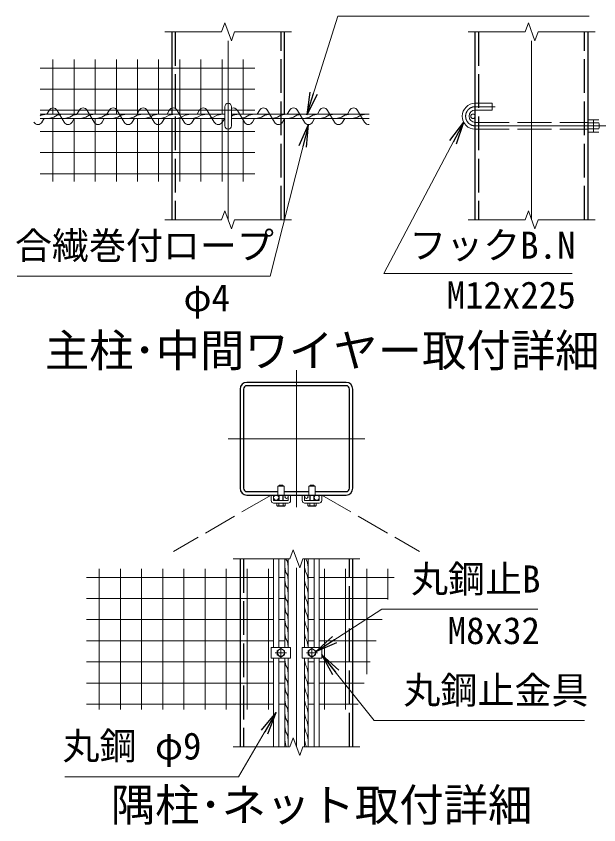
# Model space of a CAD drawing. Units: millimetres, scale not verified. Extents: x -16799 to 16801, y -11879 to 11881.
# Drawn here: x 10317 to 14450, y 1032 to 6772 of the extents above; entities that cross this region are included whole.
import ezdxf
from ezdxf.enums import TextEntityAlignment as Align

# ---------------------------------------------------------------- set-up
doc = ezdxf.new("R2010")
doc.units = ezdxf.units.MM
doc.header["$LTSCALE"] = 40
doc.linetypes.add('DASHED', pattern=[7.5, 6, -1.5])
doc.linetypes.add('USER1', pattern=[50.8, 31.75, -6.35, 6.35, -6.35])
for name, color, linetype, lineweight in [('0-0_D-TTL-TXT', 7, 'Continuous', 13), ('0-1_D-STR1', 1, 'Continuous', 25), ('0-2_D-BMK', 2, 'USER1', 13), ('0-3_D-STR3', 3, 'Continuous', 13), ('0-4_D-STR2', 7, 'Continuous', 13), ('0-5_D-STR-DIM', 7, 'Continuous', 13), ('0-6_D-STR-TXT', 7, 'Continuous', 13), ('0-8_0', 7, 'Continuous', 25)]:
    doc.layers.add(name, color=color, linetype=linetype, lineweight=lineweight)
doc.styles.add('ＭＳ ゴシック', font='')
doc.styles.get('ＭＳ ゴシック').set_extended_font_data('MS Gothic')

# ---------------------------------------------------------------- blocks, each defined once
blk = doc.blocks.new('_Open')
at = {"layer": '0-8_0'}
blk.add_line((-40, 6.67), (0, 0), dxfattribs=at)
blk.add_lwpolyline([(-40, -6.67), (0, 0), (-40, 0)], dxfattribs=at)

msp = doc.modelspace()

# ---------------------------------------------------------------- linework, layer by layer
at = {"layer": '0-1_D-STR1'}
for p, q in [((11420.47, 6660.32), (11420.47, 6077.65)), ((12220.48, 6077.65), (12220.48, 6660.32)), ((13573.19, 5326.98), (13573.19, 6660.32)), ((14373.19, 6660.32), (14373.19, 5326.98)), ((11420.47, 6045.65), (11420.47, 5326.98)), ((12220.48, 5326.98), (12220.48, 6045.65)), ((12657.18, 4172.76), (11953.18, 4172.76)), ((12657.18, 4148.76), (11953.18, 4148.76)), ((11905.18, 4124.76), (11905.18, 3420.76)), ((11929.18, 4124.76), (11929.18, 3420.76)), ((12681.18, 3420.76), (12681.18, 4124.76)), ((12705.18, 3420.76), (12705.18, 4124.76)), ((11953.18, 3396.76), (12172.94, 3396.76)), ((12217.43, 3396.76), (12392.94, 3396.76)), ((12437.43, 3396.76), (12657.18, 3396.76)), ((11953.18, 3372.76), (12657.18, 3372.76)), ((11905.18, 2919.55), (11905.18, 1586.21)), ((12705.18, 1586.21), (12705.18, 2919.55))]:
    msp.add_line(p, q, dxfattribs=at)
at = {"layer": '0-1_D-STR1', "linetype": 'DASHED'}
for p, q in [((11444.47, 6660.32), (11444.47, 5326.98)), ((12196.48, 5326.98), (12196.48, 6660.32)), ((13597.19, 6660.32), (13597.19, 5326.98)), ((14349.19, 5326.98), (14349.19, 6660.32)), ((11929.18, 2919.55), (11929.18, 1586.21)), ((12681.19, 1586.21), (12681.19, 2919.55))]:
    msp.add_line(p, q, dxfattribs=at)
at = {"layer": '0-1_D-STR1'}
for centre, radius, start, end in [((11953.18, 4124.76), 48, 90, 180), ((11953.18, 4124.76), 24, 90, 180), ((12657.18, 4124.76), 48, 0, 90), ((12657.18, 4124.76), 24, 0, 90), ((11953.18, 3420.76), 48, 180, 270), ((11953.18, 3420.76), 24, 180, 270), ((12657.18, 3420.76), 24, 270, 0), ((12657.18, 3420.76), 48, 270, 0)]:
    msp.add_arc(centre, radius, start, end, dxfattribs=at)
at = {"layer": '0-2_D-BMK'}
for p, q in [((11820.47, 5326.98), (11820.47, 6660.32)), ((13973.19, 5326.98), (13973.19, 6660.32)), ((13715.11, 6129.65), (13573.19, 6129.65)), ((13573.19, 5993.65), (14513.19, 5993.65)), ((12305.18, 4258.26), (12305.18, 3287.26)), ((11819.69, 3772.76), (12790.68, 3772.76)), ((12305.18, 1586.21), (12305.18, 2919.55)), ((12155.18, 2252.88), (12235.18, 2252.88)), ((12195.18, 2212.88), (12195.18, 2292.88)), ((12455.18, 2252.88), (12375.18, 2252.88)), ((12415.18, 2212.88), (12415.18, 2292.88))]:
    msp.add_line(p, q, dxfattribs=at)
msp.add_arc((13573.19, 6061.65), 68, 90, 270, dxfattribs=at)
at = {"layer": '0-3_D-STR3', "linetype": 'DASHED'}
for p, q in [((13573.19, 6153.65), (13693.19, 6153.65)), ((13693.19, 6153.65), (13693.19, 6105.65)), ((13573.19, 6105.65), (13693.19, 6105.65)), ((13573.19, 6017.65), (14373.19, 6017.65)), ((13573.19, 5969.65), (14373.19, 5969.65))]:
    msp.add_line(p, q, dxfattribs=at)
at = {"layer": '0-3_D-STR3', "color": 4}
for p, q in [((10549.78, 6103.65), (10534.38, 6077.65)), ((10606.64, 6103.65), (10656.38, 6019.65)), ((10762.98, 6103.65), (10747.59, 6077.65)), ((10819.84, 6103.65), (10869.58, 6019.65)), ((10976.19, 6103.65), (10960.79, 6077.65)), ((11033.05, 6103.65), (11082.79, 6019.65)), ((11189.39, 6103.65), (11174, 6077.65)), ((11246.25, 6103.65), (11296, 6019.65)), ((11402.6, 6103.65), (11387.2, 6077.65)), ((11459.46, 6103.65), (11509.2, 6019.65)), ((11615.8, 6103.65), (11600.41, 6077.65)), ((11672.66, 6103.65), (11722.41, 6019.65)), ((11885.87, 6103.65), (11935.61, 6019.65)), ((12042.22, 6103.65), (12026.82, 6077.65)), ((12099.08, 6103.65), (12148.82, 6019.65)), ((12255.42, 6103.65), (12240.02, 6077.65)), ((12312.28, 6103.65), (12362.02, 6019.65)), ((12468.63, 6103.65), (12453.23, 6077.65)), ((12525.49, 6103.65), (12575.23, 6019.65)), ((12681.83, 6103.65), (12666.44, 6077.65)), ((12738.69, 6103.65), (12788.44, 6019.65)), ((10515.43, 6045.65), (10500.03, 6019.65)), ((10728.64, 6045.65), (10713.24, 6019.65)), ((10941.84, 6045.65), (10926.45, 6019.65)), ((11155.05, 6045.65), (11139.65, 6019.65)), ((11368.25, 6045.65), (11352.86, 6019.65)), ((11581.46, 6045.65), (11566.06, 6019.65)), ((11796.47, 6048.71), (11778.29, 6018)), ((12007.87, 6045.65), (11992.47, 6019.65)), ((12221.08, 6045.65), (12205.68, 6019.65)), ((12434.28, 6045.65), (12418.88, 6019.65)), ((12647.49, 6045.65), (12632.09, 6019.65))]:
    msp.add_line(p, q, dxfattribs=at)
at = {"layer": '0-3_D-STR3'}
for p, q in [((11796.47, 6129.65), (11796.47, 5993.65)), ((11844.47, 6129.65), (11844.47, 5993.65)), ((10487.14, 6077.65), (11796.47, 6077.65)), ((10487.14, 6045.65), (11796.47, 6045.65)), ((11844.47, 6077.65), (12820.47, 6077.65)), ((11844.47, 6045.65), (12820.47, 6045.65)), ((14373.19, 6037.45), (14373.19, 5949.85)), ((14373.19, 6037.45), (14409.99, 6037.45)), ((14413.19, 6037.45), (14413.19, 5949.85)), ((14413.19, 6037.45), (14449.99, 6037.45)), ((14413.19, 6028.12), (14413.19, 5959.18)), ((14373.19, 6015.55), (14409.99, 6015.55)), ((14373.19, 5971.75), (14409.99, 5971.75)), ((14413.19, 6015.55), (14449.99, 6015.55)), ((14413.19, 5971.75), (14449.99, 5971.75)), ((14373.19, 5949.85), (14409.99, 5949.85)), ((14413.19, 5949.85), (14449.99, 5949.85)), ((12172.78, 3372.76), (12173.18, 3435.56)), ((12217.18, 3435.56), (12173.18, 3435.56)), ((12179.18, 3439.16), (12183.98, 3443.96)), ((12179.18, 3439.16), (12211.18, 3439.16)), ((12179.18, 3435.56), (12179.18, 3439.16)), ((12182.18, 3435.56), (12182.18, 3442.16)), ((12183.98, 3443.96), (12206.38, 3443.96)), ((12211.18, 3439.16), (12206.38, 3443.96)), ((12208.18, 3435.56), (12208.18, 3442.16)), ((12211.18, 3435.56), (12211.18, 3439.16)), ((12217.18, 3435.56), (12217.58, 3372.76)), ((12392.78, 3372.76), (12393.18, 3435.56)), ((12437.18, 3435.56), (12393.18, 3435.56)), ((12399.18, 3439.16), (12403.98, 3443.96)), ((12399.18, 3439.16), (12431.18, 3439.16)), ((12399.18, 3435.56), (12399.18, 3439.16)), ((12402.18, 3435.56), (12402.18, 3442.16)), ((12403.98, 3443.96), (12426.38, 3443.96)), ((12431.18, 3439.16), (12426.38, 3443.96)), ((12428.18, 3435.56), (12428.18, 3442.16)), ((12431.18, 3435.56), (12431.18, 3439.16)), ((12437.18, 3435.56), (12437.58, 3372.76)), ((12126.38, 3372.76), (12143.18, 3372.76)), ((12126.38, 3332.76), (12126.38, 3372.76)), ((12143.18, 3334.76), (12143.18, 3372.76)), ((12145.18, 3332.76), (12245.18, 3332.76)), ((12179.18, 3332.76), (12179.18, 3372.76)), ((12182.18, 3332.76), (12182.18, 3372.76)), ((12208.18, 3332.76), (12208.18, 3372.76)), ((12211.18, 3332.76), (12211.18, 3372.76)), ((12247.18, 3334.76), (12247.18, 3372.76)), ((12247.18, 3372.76), (12263.98, 3372.76)), ((12263.98, 3332.76), (12263.98, 3372.76)), ((12346.38, 3372.76), (12363.18, 3372.76)), ((12346.38, 3332.76), (12346.38, 3372.76)), ((12363.18, 3334.76), (12363.18, 3372.76)), ((12365.18, 3332.76), (12465.18, 3332.76)), ((12399.18, 3332.76), (12399.18, 3372.76)), ((12402.18, 3332.76), (12402.18, 3372.76)), ((12428.18, 3332.76), (12428.18, 3372.76)), ((12431.18, 3332.76), (12431.18, 3372.76)), ((12467.18, 3334.76), (12467.18, 3372.76)), ((12467.18, 3372.76), (12483.98, 3372.76)), ((12483.98, 3332.76), (12483.98, 3372.76)), ((12143.18, 3315.96), (12247.18, 3315.96)), ((12165.16, 3315.96), (12165.16, 3297.55)), ((12165.16, 3315.96), (12225.21, 3315.96)), ((12169.98, 3294.76), (12165.16, 3297.55)), ((12169.98, 3294.76), (12220.38, 3294.76)), ((12180.17, 3315.96), (12180.17, 3297.55)), ((12210.2, 3315.96), (12210.2, 3297.55)), ((12220.38, 3294.76), (12225.21, 3297.55)), ((12225.21, 3315.96), (12225.21, 3297.55)), ((12363.18, 3315.96), (12467.18, 3315.96)), ((12385.16, 3315.96), (12385.16, 3297.55)), ((12385.16, 3315.96), (12445.21, 3315.96)), ((12389.98, 3294.76), (12385.16, 3297.55)), ((12389.98, 3294.76), (12440.38, 3294.76)), ((12400.17, 3315.96), (12400.17, 3297.55)), ((12430.2, 3315.96), (12430.2, 3297.55)), ((12440.38, 3294.76), (12445.21, 3297.55)), ((12445.21, 3315.96), (12445.21, 3297.55)), ((12143.18, 2290.88), (12143.18, 2919.55)), ((12179.18, 2290.88), (12179.18, 2919.55)), ((12223.18, 2290.88), (12223.18, 2919.55)), ((12247.18, 2290.88), (12247.18, 2919.55)), ((12363.18, 2290.88), (12363.18, 2919.55)), ((12387.18, 2290.88), (12387.18, 2919.55)), ((12431.18, 2290.88), (12431.18, 2919.55)), ((12467.18, 2290.88), (12467.18, 2919.55)), ((12126.38, 2290.88), (12263.98, 2290.88)), ((12126.38, 2290.88), (12126.38, 2214.88)), ((12169.18, 2267.89), (12195.18, 2282.9)), ((12169.18, 2237.87), (12169.18, 2267.89)), ((12195.18, 2282.9), (12221.18, 2267.89)), ((12221.18, 2267.89), (12221.18, 2237.87)), ((12263.98, 2290.88), (12263.98, 2214.88)), ((12483.98, 2290.88), (12346.38, 2290.88)), ((12346.38, 2290.88), (12346.38, 2214.88)), ((12415.18, 2282.9), (12389.18, 2267.89)), ((12389.18, 2267.89), (12389.18, 2237.87)), ((12441.18, 2267.89), (12415.18, 2282.9)), ((12441.18, 2237.87), (12441.18, 2267.89)), ((12483.98, 2290.88), (12483.98, 2214.88)), ((12126.38, 2214.88), (12263.98, 2214.88)), ((12143.18, 1586.21), (12143.18, 2214.88)), ((12195.18, 2222.86), (12169.18, 2237.87)), ((12179.18, 1586.21), (12179.18, 2214.88)), ((12221.18, 2237.87), (12195.18, 2222.86)), ((12223.18, 1586.21), (12223.18, 2214.88)), ((12247.18, 1586.21), (12247.18, 2214.88)), ((12483.98, 2214.88), (12346.38, 2214.88)), ((12363.18, 1586.21), (12363.18, 2214.88)), ((12387.18, 1586.21), (12387.18, 2214.88)), ((12389.18, 2237.87), (12415.18, 2222.86)), ((12415.18, 2222.86), (12441.18, 2237.87)), ((12431.18, 1586.21), (12431.18, 2214.88)), ((12467.18, 1586.21), (12467.18, 2214.88))]:
    msp.add_line(p, q, dxfattribs=at)
for points in [[(10535.14, 6077.65), (10495.13, 6068.4), (10487.14, 6063.79)], [(10648.47, 6077.65), (10608.45, 6068.4), (10583.92, 6054.23), (10547.1, 6045.65)], [(10761.79, 6077.65), (10721.77, 6068.4), (10697.24, 6054.23), (10660.42, 6045.65)], [(10875.11, 6077.65), (10835.1, 6068.4), (10810.56, 6054.23), (10773.75, 6045.65)], [(10988.43, 6077.65), (10948.42, 6068.4), (10923.88, 6054.23), (10887.07, 6045.65)], [(11101.75, 6077.65), (11061.74, 6068.4), (11037.21, 6054.23), (11000.39, 6045.65)], [(11215.08, 6077.65), (11175.06, 6068.4), (11150.53, 6054.23), (11113.71, 6045.65)], [(11328.4, 6077.65), (11288.39, 6068.4), (11263.85, 6054.23), (11227.04, 6045.65)], [(11441.72, 6077.65), (11401.71, 6068.4), (11377.17, 6054.23), (11340.36, 6045.65)], [(11555.04, 6077.65), (11515.03, 6068.4), (11490.49, 6054.23), (11453.68, 6045.65)], [(11668.37, 6077.65), (11628.35, 6068.4), (11603.82, 6054.23), (11567, 6045.65)], [(11781.69, 6077.65), (11741.68, 6068.4), (11717.14, 6054.23), (11680.33, 6045.65)], [(11895.01, 6077.65), (11855, 6068.4), (11844.47, 6062.32)], [(12008.33, 6077.65), (11968.32, 6068.4), (11943.78, 6054.23), (11906.97, 6045.65)], [(12121.66, 6077.65), (12081.64, 6068.4), (12057.11, 6054.23), (12020.29, 6045.65)], [(12234.98, 6077.65), (12194.96, 6068.4), (12170.43, 6054.23), (12133.61, 6045.65)], [(12348.3, 6077.65), (12308.29, 6068.4), (12283.75, 6054.23), (12246.94, 6045.65)], [(12461.62, 6077.65), (12421.61, 6068.4), (12397.07, 6054.23), (12360.26, 6045.65)], [(12574.94, 6077.65), (12534.93, 6068.4), (12510.4, 6054.23), (12473.58, 6045.65)], [(12688.27, 6077.65), (12648.25, 6068.4), (12623.72, 6054.23), (12586.9, 6045.65)], [(12801.59, 6077.65), (12761.58, 6068.4), (12737.04, 6054.23), (12700.23, 6045.65)], [(12230.56, 2919.55), (12230.81, 2918.31), (12240.89, 2900.64), (12247.18, 2864.21)], [(12370.56, 2919.55), (12370.81, 2918.31), (12380.89, 2900.64), (12387.18, 2864.21)], [(12223.18, 2861.68), (12230.81, 2823.74), (12240.89, 2806.07), (12247.18, 2769.64)], [(12363.18, 2861.68), (12370.81, 2823.74), (12380.89, 2806.07), (12387.18, 2769.64)], [(12223.18, 2767.11), (12230.81, 2729.16), (12240.89, 2711.5), (12247.18, 2675.07)], [(12363.18, 2767.11), (12370.81, 2729.16), (12380.89, 2711.5), (12387.18, 2675.07)], [(12223.18, 2672.54), (12230.81, 2634.59), (12240.89, 2616.93), (12247.18, 2580.49)], [(12363.18, 2672.54), (12370.81, 2634.59), (12380.89, 2616.93), (12387.18, 2580.49)], [(12223.18, 2577.97), (12230.81, 2540.02), (12240.89, 2522.36), (12247.18, 2485.92)], [(12363.18, 2577.97), (12370.81, 2540.02), (12380.89, 2522.36), (12387.18, 2485.92)], [(12223.18, 2483.4), (12230.81, 2445.45), (12240.89, 2427.79), (12247.18, 2391.35)], [(12363.18, 2483.4), (12370.81, 2445.45), (12380.89, 2427.79), (12387.18, 2391.35)], [(12223.18, 2388.82), (12230.81, 2350.88), (12240.89, 2333.21), (12247.18, 2296.78)], [(12363.18, 2388.82), (12370.81, 2350.88), (12380.89, 2333.21), (12387.18, 2296.78)], [(12223.18, 2199.68), (12230.81, 2161.73), (12240.89, 2144.07), (12247.18, 2107.64)], [(12363.18, 2199.68), (12370.81, 2161.73), (12380.89, 2144.07), (12387.18, 2107.64)], [(12223.18, 2105.11), (12230.81, 2067.16), (12240.89, 2049.5), (12247.18, 2013.06)], [(12363.18, 2105.11), (12370.81, 2067.16), (12380.89, 2049.5), (12387.18, 2013.06)], [(12223.18, 2010.54), (12230.81, 1972.59), (12240.89, 1954.93), (12247.18, 1918.49)], [(12363.18, 2010.54), (12370.81, 1972.59), (12380.89, 1954.93), (12387.18, 1918.49)], [(12223.18, 1915.97), (12230.81, 1878.02), (12240.89, 1860.36), (12247.18, 1823.92)], [(12363.18, 1915.97), (12370.81, 1878.02), (12380.89, 1860.36), (12387.18, 1823.92)], [(12223.18, 1821.39), (12230.81, 1783.45), (12240.89, 1765.78), (12247.18, 1729.35)], [(12363.18, 1821.39), (12370.81, 1783.45), (12380.89, 1765.78), (12387.18, 1729.35)], [(12223.18, 1726.82), (12230.81, 1688.88), (12240.89, 1671.21), (12247.18, 1634.78)], [(12363.18, 1726.82), (12370.81, 1688.88), (12380.89, 1671.21), (12387.18, 1634.78)], [(12223.18, 1632.25), (12230.81, 1594.3), (12235.43, 1586.21)], [(12363.18, 1632.25), (12370.81, 1594.3), (12375.43, 1586.21)]]:
    msp.add_lwpolyline(points, dxfattribs=at)
for centre, radius in [((13557.19, 6061.65), 16), ((12161.18, 3354.76), 18), ((12235.18, 3360.76), 12), ((12375.18, 3360.76), 12), ((12449.18, 3354.76), 18), ((12195.18, 2252.88), 25), ((12415.18, 2252.88), 25)]:
    msp.add_circle(centre, radius, dxfattribs=at)
for centre, radius, start, end in [((11820.47, 6129.65), 24, 0, 180), ((13573.19, 6061.65), 92, 90, 270), ((13573.19, 6061.65), 44, 90, 270), ((14393.27, 6026.5), 19.99, 326.78843, 33.21157), ((11820.47, 5993.65), 24, 180, 0), ((14336.65, 5993.65), 76.54, 343.37369, 16.62631), ((14393.27, 5960.8), 19.99, 326.78843, 33.21157), ((14376.65, 5993.65), 76.54, 343.37369, 16.62631), ((12143.18, 3332.76), 16.8, 180, 270), ((12145.18, 3334.76), 2, 180, 270), ((12145.18, 3334.76), 2, 180, 270), ((12245.18, 3334.76), 2, 270, 0), ((12247.18, 3332.76), 16.8, 270, 0), ((12363.18, 3332.76), 16.8, 180, 270), ((12365.18, 3334.76), 2, 180, 270), ((12365.18, 3334.76), 2, 180, 270), ((12465.18, 3334.76), 2, 270, 0), ((12467.18, 3332.76), 16.8, 270, 0), ((12172.67, 3308.51), 13.29, 235.61585, 304.38415), ((12195.18, 3344.9), 49.68, 252.4121, 287.5879), ((12217.7, 3308.51), 13.29, 235.61585, 304.38415), ((12392.67, 3308.51), 13.29, 235.61585, 304.38415), ((12415.18, 3344.9), 49.68, 252.4121, 287.5879), ((12437.7, 3308.51), 13.29, 235.61585, 304.38415)]:
    msp.add_arc(centre, radius, start, end, dxfattribs=at)
at = {"layer": '0-3_D-STR3', "color": 4}
for centre, start, end in [((10578.21, 6087.93), 28.93798, 151.06202), ((10791.41, 6087.93), 28.93798, 151.06202), ((11004.62, 6087.93), 28.93798, 151.06202), ((11217.82, 6087.93), 28.93798, 151.06202), ((11431.03, 6087.93), 28.93798, 151.06202), ((11644.23, 6087.93), 28.93798, 151.06202), ((11857.44, 6087.93), 28.93798, 113.52174), ((12070.65, 6087.93), 28.93798, 151.06202), ((12283.85, 6087.93), 28.93798, 151.06202), ((12497.06, 6087.93), 28.93798, 151.06202), ((12710.26, 6087.93), 28.93798, 151.06202), ((10471.6, 6035.37), 208.93798, 331.06202), ((10684.81, 6035.37), 208.93798, 331.06202), ((10898.01, 6035.37), 208.93798, 331.06202), ((11111.22, 6035.37), 208.93798, 331.06202), ((11324.43, 6035.37), 208.93798, 331.06202), ((11537.63, 6035.37), 208.93798, 331.06202), ((11750.84, 6035.37), 208.93798, 331.06202), ((11964.04, 6035.37), 208.93798, 331.06202), ((12177.25, 6035.37), 208.93798, 331.06202), ((12390.45, 6035.37), 208.93798, 331.06202), ((12603.66, 6035.37), 208.93798, 331.06202), ((12816.87, 6035.37), 208.93798, 276.37941)]:
    msp.add_arc(centre, 32.49, start, end, dxfattribs=at)
at = {"layer": '0-4_D-STR2'}
for p, q in [((10577.49, 6077.65), (10577.49, 6463.74)), ((10727.49, 6077.65), (10727.49, 6463.74)), ((10877.49, 6077.65), (10877.49, 6463.74)), ((11027.49, 6077.65), (11027.49, 6463.74)), ((11177.49, 6077.65), (11177.49, 6463.74)), ((11327.49, 6077.65), (11327.49, 6463.74)), ((11477.49, 6077.65), (11477.49, 6463.74)), ((11627.49, 6077.65), (11627.49, 6463.74)), ((11777.49, 6077.65), (11777.49, 6463.74)), ((11927.49, 6077.65), (11927.49, 6463.74)), ((10487.14, 6404.08), (12009.2, 6404.08)), ((10487.14, 6254.08), (12009.2, 6254.08)), ((10487.14, 6104.08), (12009.2, 6104.08)), ((10577.49, 5598.4), (10577.49, 6045.65)), ((10727.49, 5598.4), (10727.49, 6045.65)), ((10877.49, 5598.4), (10877.49, 6045.65)), ((11027.49, 5598.4), (11027.49, 6045.65)), ((11177.49, 5598.4), (11177.49, 6045.65)), ((11327.49, 5598.4), (11327.49, 6045.65)), ((11477.49, 5598.4), (11477.49, 6045.65)), ((11627.49, 5598.4), (11627.49, 6045.65)), ((11777.49, 5598.4), (11777.49, 6045.65)), ((11927.49, 5598.4), (11927.49, 6045.65)), ((10487.14, 5954.08), (12009.2, 5954.08)), ((10487.14, 5804.08), (12009.2, 5804.08)), ((10487.14, 5654.08), (12009.2, 5654.08)), ((10906.55, 1849.13), (10906.55, 2847.8)), ((11056.55, 1849.13), (11056.55, 2847.8)), ((11206.55, 1849.13), (11206.55, 2847.8)), ((11356.55, 1849.13), (11356.55, 2847.8)), ((11506.55, 1849.13), (11506.55, 2847.8)), ((11656.55, 1849.13), (11656.55, 2847.8)), ((11806.55, 1849.13), (11806.55, 2847.8)), ((11956.55, 1849.13), (11956.55, 2847.8)), ((12106.55, 1849.13), (12106.55, 2847.8)), ((12503.82, 1849.13), (12503.82, 2847.8)), ((12653.82, 1849.13), (12653.82, 2847.8)), ((12803.82, 2100.51), (12803.82, 2847.8)), ((12953.82, 2630.85), (12953.82, 2847.8)), ((10816.2, 2788.15), (12143.18, 2788.15)), ((12179.18, 2788.15), (12223.18, 2788.15)), ((12431.18, 2788.15), (12387.18, 2788.15)), ((12998.31, 2788.15), (12467.18, 2788.15)), ((10816.2, 2638.15), (12143.18, 2638.15)), ((12179.18, 2638.15), (12223.18, 2638.15)), ((12431.18, 2638.15), (12387.18, 2638.15)), ((12955.89, 2638.15), (12467.18, 2638.15)), ((10816.2, 2488.15), (12143.18, 2488.15)), ((12179.18, 2488.15), (12223.18, 2488.15)), ((12431.18, 2488.15), (12387.18, 2488.15)), ((12913.46, 2488.15), (12467.18, 2488.15)), ((10816.2, 2338.15), (12143.18, 2338.15)), ((12179.18, 2338.15), (12223.18, 2338.15)), ((12431.18, 2338.15), (12387.18, 2338.15)), ((12871.04, 2338.15), (12467.18, 2338.15)), ((10816.2, 2188.15), (12143.18, 2188.15)), ((12179.18, 2188.15), (12223.18, 2188.15)), ((12431.18, 2188.15), (12387.18, 2188.15)), ((12828.61, 2188.15), (12467.18, 2188.15)), ((10816.2, 2038.15), (12143.18, 2038.15)), ((12179.18, 2038.15), (12223.18, 2038.15)), ((12431.18, 2038.15), (12387.18, 2038.15)), ((12786.19, 2038.15), (12467.18, 2038.15)), ((10816.2, 1888.15), (12143.18, 1888.15)), ((12179.18, 1888.15), (12223.18, 1888.15)), ((12431.18, 1888.15), (12387.18, 1888.15)), ((12743.76, 1888.15), (12467.18, 1888.15))]:
    msp.add_line(p, q, dxfattribs=at)
at = {"layer": '0-4_D-STR2', "linetype": 'DASHED'}
for p, q in [((12126.38, 3372.76), (11433.56, 2972.76)), ((12483.98, 3372.76), (13176.81, 2972.76))]:
    msp.add_line(p, q, dxfattribs=at)
at = {"layer": '0-5_D-STR-DIM'}
for p, q in [((11797.39, 6723.75), (11774.3, 6660.32)), ((11843.56, 6596.89), (11797.39, 6723.75)), ((13950.11, 6723.75), (13927.02, 6660.32)), ((13996.28, 6596.89), (13950.11, 6723.75)), ((11370.47, 6660.32), (11774.3, 6660.32)), ((11866.65, 6660.32), (11843.56, 6596.89)), ((11866.65, 6660.32), (12270.47, 6660.32)), ((13523.19, 6660.32), (13927.02, 6660.32)), ((14019.36, 6660.32), (13996.28, 6596.89)), ((14019.36, 6660.32), (14423.19, 6660.32)), ((11797.39, 5390.41), (11774.3, 5326.98)), ((11843.56, 5263.55), (11797.39, 5390.41)), ((13950.11, 5390.41), (13927.02, 5326.98)), ((13996.28, 5263.55), (13950.11, 5390.41)), ((11370.47, 5326.98), (11774.3, 5326.98)), ((11866.65, 5326.98), (11843.56, 5263.55)), ((11866.65, 5326.98), (12270.47, 5326.98)), ((13523.19, 5326.98), (13927.02, 5326.98)), ((14019.36, 5326.98), (13996.28, 5263.55)), ((14019.36, 5326.98), (14423.19, 5326.98)), ((12282.1, 2982.98), (12259.01, 2919.55)), ((12328.27, 2856.12), (12282.1, 2982.98)), ((11855.18, 2919.55), (12259.01, 2919.55)), ((12351.36, 2919.55), (12328.27, 2856.12)), ((12351.36, 2919.55), (12755.18, 2919.55)), ((12282.1, 1649.64), (12259.01, 1586.21)), ((12328.27, 1522.78), (12282.1, 1649.64)), ((11855.18, 1586.21), (12259.01, 1586.21)), ((12351.36, 1586.21), (12328.27, 1522.78)), ((12351.36, 1586.21), (12755.18, 1586.21))]:
    msp.add_line(p, q, dxfattribs=at)
at = {"layer": '0-6_D-STR-TXT'}
for points in [[(14381.16, 6772.16), (12599.8, 6772.16), (12378.67, 6073.15)], [(10323.21, 4925.5), (12117.77, 4925.5), (12389.96, 6000.94)], [(14261.31, 4944.81), (12924.62, 4944.81), (13490.73, 6017.26)], [(14018.48, 2562.3), (12911.23, 2562.3), (12442.87, 2260.55)], [(14348.14, 1772.19), (12857.14, 1772.19), (12485.24, 2236.05)], [(10662.8, 1372.81), (11894.93, 1372.81), (12159.19, 1826.36)]]:
    msp.add_lwpolyline(points, dxfattribs=at)

# ---------------------------------------------------------------- block references
at = {"layer": '0-6_D-STR-TXT', "xscale": 4, "yscale": 4}
for p, rotation in [((12378.07, 6071.25), 252.44513), ((13491.66, 6019.03), 62.17221), ((12390.45, 6002.88), 75.79664), ((12441.18, 2259.47), 212.7918), ((12483.98, 2237.61), 128.72125), ((12160.2, 1828.09), 59.77232)]:
    msp.add_blockref('_Open', p, dxfattribs=dict(at, rotation=rotation))

# ---------------------------------------------------------------- texts
at = {"layer": '0-0_D-TTL-TXT', "style": 'ＭＳ ゴシック'}
for s, p in [('主柱･中間ワイヤー取付詳細', (10519.97, 4214.5)), ('隅柱･ネット取付詳細', (10987.79, 988.12))]:
    msp.add_text(s, height=230.8, dxfattribs=at).set_placement(p, align=Align.BOTTOM_LEFT)
at = {"layer": '0-6_D-STR-TXT', "style": 'ＭＳ ゴシック'}
for s, p in [('合繊巻付ロープ', (10307.98, 4989.55)), ('フックB.N', (13104.97, 4992.61)), ('M12x225', (13370.57, 4639.19)), ('φ4', (11503.93, 4619.88)), ('丸鋼止B', (13117.98, 2622.79)), ('M8x32', (13377.87, 2256.68)), ('丸鋼止金具', (13063.88, 1833.2)), ('丸鋼 φ9', (10645.55, 1437.37))]:
    msp.add_text(s, height=192.4, dxfattribs=at).set_placement(p, align=Align.BOTTOM_LEFT)

doc.saveas('drawing.dxf')
